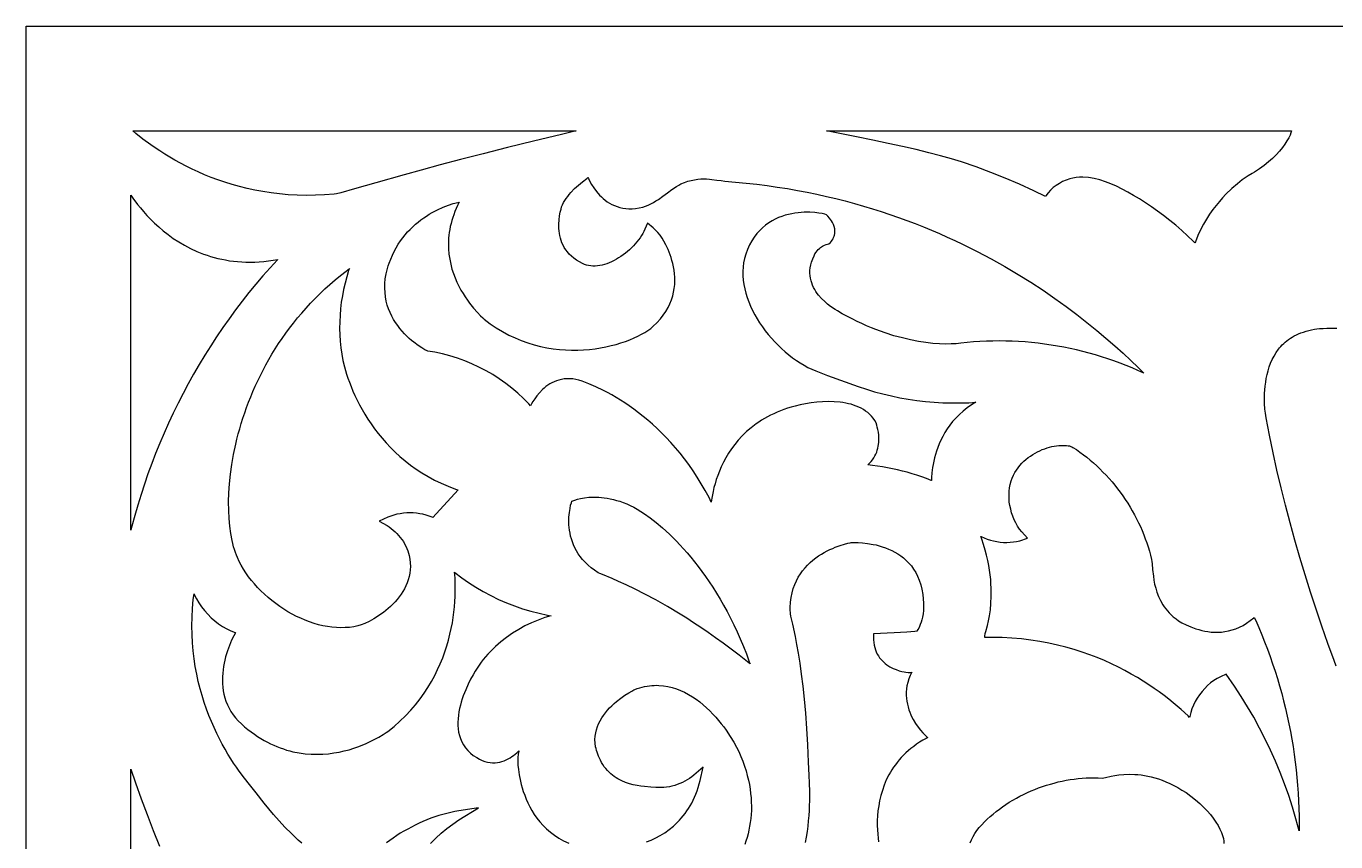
# Model space of a CAD drawing. Extents: x -122 to 128, y -135 to 115.
# Drawn here: x -121.9 to 3.1, y 37.6 to 115.5 of the extents above; entities that cross this region are included whole.
import ezdxf

# ---------------------------------------------------------------- set-up
doc = ezdxf.new("R2010")
doc.units = 0
doc.header["$MEASUREMENT"] = 0
doc.layers.add('LAYER_1', color=18, linetype='CONTINUOUS')

msp = doc.modelspace()

# ---------------------------------------------------------------- linework, layer by layer
at = {"layer": 'LAYER_1'}
for points in [[(-121.91, 115.49), (128.09, 115.49), (128.09, -134.51), (-121.91, -134.51)], [(-70.81, 105.16), (-73.49, 104.52), (-75.98, 103.91), (-78.3, 103.32), (-80.45, 102.77), (-82.41, 102.25), (-84.21, 101.76), (-85.82, 101.32), (-88.54, 100.55), (-90.56, 99.98), (-91.89, 99.6), (-92.29, 99.5), (-92.51, 99.46), (-93.42, 99.39), (-94.31, 99.35), (-95.19, 99.34), (-96.05, 99.36), (-96.9, 99.41), (-97.72, 99.48), (-98.52, 99.58), (-99.31, 99.7), (-100.07, 99.84), (-100.82, 100), (-101.55, 100.18), (-102.26, 100.38), (-102.94, 100.59), (-103.61, 100.82), (-104.26, 101.06), (-104.89, 101.32), (-105.49, 101.58), (-106.08, 101.85), (-106.65, 102.13), (-107.19, 102.41), (-107.71, 102.7), (-108.21, 102.99), (-108.69, 103.29), (-109.15, 103.58), (-109.59, 103.87), (-110, 104.16), (-110.76, 104.72), (-111.43, 105.25), (-111.72, 105.49), (-69.4, 105.49)], [(-1.19, 105.3), (-1.28, 105.09), (-1.4, 104.83), (-1.57, 104.54), (-1.77, 104.23), (-2.01, 103.9), (-2.29, 103.56), (-2.6, 103.21), (-2.95, 102.87), (-3.33, 102.53), (-3.74, 102.2), (-4.19, 101.88), (-4.67, 101.57), (-4.9, 101.43), (-5.28, 101.22), (-5.84, 100.83), (-6.3, 100.46), (-6.82, 100), (-7.39, 99.45), (-7.71, 99.12), (-8.02, 98.77), (-8.33, 98.39), (-8.64, 97.98), (-8.95, 97.54), (-9.25, 97.08), (-9.54, 96.59), (-9.81, 96.06), (-10.07, 95.51), (-10.3, 94.92), (-10.35, 94.8), (-10.51, 94.96), (-11.05, 95.49), (-11.6, 96), (-12.17, 96.49), (-12.75, 96.96), (-13.34, 97.41), (-13.93, 97.85), (-14.51, 98.25), (-15.08, 98.64), (-15.65, 99), (-16.21, 99.34), (-16.76, 99.65), (-17.3, 99.94), (-17.84, 100.21), (-18.37, 100.44), (-18.9, 100.64), (-19.43, 100.82), (-19.96, 100.95), (-20.51, 101.04), (-21.05, 101.08), (-21.38, 101.07), (-21.68, 101.05), (-22, 100.99), (-22.31, 100.92), (-22.65, 100.8), (-22.98, 100.66), (-23.29, 100.49), (-23.59, 100.29), (-23.87, 100.08), (-24.13, 99.84), (-24.36, 99.58), (-24.57, 99.31), (-24.61, 99.24), (-25.74, 99.79), (-27.09, 100.4), (-28.46, 100.99), (-29.84, 101.54), (-31.24, 102.06), (-32.65, 102.54), (-33.6, 102.84), (-34.64, 103.13), (-35.76, 103.42), (-36.97, 103.72), (-38.26, 104.01), (-39.65, 104.31), (-41.11, 104.62), (-42.67, 104.93), (-45.53, 105.49), (-1.14, 105.49)], [(-68.25, 100.95), (-68.11, 100.68), (-67.94, 100.38), (-67.73, 100.05), (-67.47, 99.71), (-67.18, 99.37), (-67.01, 99.2), (-66.83, 99.04), (-66.64, 98.89), (-66.44, 98.74), (-66.23, 98.6), (-66, 98.48), (-65.76, 98.37), (-65.51, 98.27), (-65.25, 98.19), (-64.97, 98.13), (-64.68, 98.08), (-64.38, 98.06), (-64.07, 98.07), (-63.74, 98.09), (-63.41, 98.15), (-63.06, 98.23), (-62.79, 98.32), (-62.53, 98.42), (-62.28, 98.54), (-62.03, 98.67), (-61.8, 98.81), (-61.57, 98.96), (-61.13, 99.28), (-60.7, 99.6), (-60.27, 99.91), (-59.84, 100.19), (-59.63, 100.32), (-59.41, 100.43), (-59.07, 100.57), (-58.75, 100.69), (-58.43, 100.77), (-58.12, 100.84), (-57.81, 100.88), (-57.52, 100.91), (-57.24, 100.91), (-56.96, 100.91), (-56.7, 100.9), (-56.45, 100.87), (-55.99, 100.81), (-55.58, 100.75), (-55.24, 100.71), (-54.2, 100.62), (-53.19, 100.52), (-52.18, 100.41), (-51.19, 100.28), (-50.22, 100.14), (-49.25, 99.99), (-48.3, 99.82), (-47.36, 99.64), (-46.43, 99.45), (-45.52, 99.25), (-44.62, 99.03), (-43.73, 98.81), (-42.85, 98.57), (-41.98, 98.32), (-41.13, 98.07), (-40.29, 97.8), (-39.46, 97.53), (-38.64, 97.24), (-37.84, 96.95), (-37.05, 96.65), (-36.27, 96.34), (-35.5, 96.02), (-34.74, 95.7), (-34, 95.37), (-33.27, 95.04), (-32.55, 94.7), (-31.84, 94.35), (-31.15, 94), (-30.46, 93.64), (-29.79, 93.28), (-28.49, 92.55), (-27.23, 91.8), (-26.02, 91.05), (-24.85, 90.28), (-23.73, 89.51), (-22.66, 88.75), (-21.64, 87.98), (-20.66, 87.22), (-19.73, 86.46), (-18.85, 85.72), (-18.01, 84.99), (-17.22, 84.28), (-16.48, 83.58), (-15.78, 82.91), (-15.24, 82.38), (-15.8, 82.63), (-16.36, 82.88), (-16.93, 83.11), (-17.5, 83.33), (-18.08, 83.54), (-18.67, 83.75), (-19.26, 83.94), (-19.85, 84.12), (-20.45, 84.28), (-21.05, 84.44), (-21.65, 84.59), (-22.26, 84.72), (-22.87, 84.85), (-23.48, 84.96), (-24.09, 85.06), (-24.71, 85.15), (-25.32, 85.23), (-25.94, 85.3), (-26.56, 85.35), (-27.18, 85.39), (-27.79, 85.42), (-28.41, 85.44), (-29.03, 85.45), (-29.64, 85.44), (-30.26, 85.42), (-30.87, 85.39), (-31.48, 85.35), (-32.09, 85.29), (-32.69, 85.23), (-33.13, 85.18), (-33.61, 85.16), (-34.15, 85.15), (-34.74, 85.17), (-35.37, 85.22), (-36.04, 85.3), (-36.75, 85.4), (-37.49, 85.55), (-38.28, 85.73), (-39.09, 85.95), (-39.93, 86.22), (-40.36, 86.37), (-40.8, 86.53), (-41.24, 86.71), (-41.69, 86.9), (-42.14, 87.1), (-42.6, 87.32), (-43.07, 87.55), (-43.53, 87.79), (-44.01, 88.05), (-44.48, 88.32), (-44.69, 88.45), (-45.14, 88.74), (-45.41, 88.95), (-45.69, 89.2), (-45.99, 89.49), (-46.27, 89.81), (-46.4, 89.98), (-46.53, 90.17), (-46.65, 90.36), (-46.75, 90.56), (-46.85, 90.76), (-46.93, 90.98), (-47, 91.2), (-47.05, 91.43), (-47.09, 91.67), (-47.1, 91.91), (-47.1, 92.17), (-47.07, 92.43), (-47.02, 92.7), (-46.95, 92.98), (-46.84, 93.28), (-46.71, 93.58), (-46.62, 93.76), (-46.52, 93.92), (-46.41, 94.05), (-46.31, 94.17), (-46.2, 94.27), (-46.1, 94.36), (-45.99, 94.43), (-45.89, 94.49), (-45.7, 94.58), (-45.55, 94.64), (-45.42, 94.68), (-45.3, 94.72), (-45.15, 94.86), (-45.05, 94.97), (-44.97, 95.08), (-44.9, 95.2), (-44.84, 95.32), (-44.79, 95.44), (-44.76, 95.56), (-44.73, 95.69), (-44.72, 95.92), (-44.74, 96.15), (-44.79, 96.36), (-44.86, 96.56), (-44.95, 96.74), (-45.04, 96.91), (-45.14, 97.05), (-45.23, 97.18), (-45.39, 97.36), (-45.52, 97.49), (-45.69, 97.55), (-45.93, 97.6), (-46.25, 97.66), (-46.65, 97.7), (-47.12, 97.73), (-47.65, 97.73), (-47.93, 97.71), (-48.23, 97.69), (-48.53, 97.65), (-48.83, 97.59), (-49.14, 97.53), (-49.46, 97.44), (-49.78, 97.34), (-50.09, 97.22), (-50.41, 97.07), (-50.72, 96.91), (-51.03, 96.72), (-51.33, 96.5), (-51.62, 96.26), (-51.89, 95.99), (-52.16, 95.69), (-52.41, 95.36), (-52.64, 95), (-52.86, 94.61), (-53.05, 94.18), (-53.23, 93.72), (-53.35, 93.32), (-53.43, 92.92), (-53.49, 92.51), (-53.51, 92.09), (-53.51, 91.67), (-53.47, 91.25), (-53.42, 90.84), (-53.33, 90.42), (-53.23, 90), (-53.1, 89.58), (-52.94, 89.17), (-52.77, 88.76), (-52.58, 88.35), (-52.37, 87.95), (-52.14, 87.56), (-51.9, 87.17), (-51.64, 86.79), (-51.36, 86.42), (-51.08, 86.06), (-50.78, 85.71), (-50.46, 85.36), (-50.14, 85.03), (-49.81, 84.72), (-49.47, 84.41), (-49.12, 84.12), (-48.76, 83.85), (-48.4, 83.59), (-48.04, 83.35), (-47.66, 83.13), (-47.29, 82.92), (-46.92, 82.74), (-46.54, 82.58), (-45.42, 82.16), (-42.49, 81.1), (-41.71, 80.84), (-40.93, 80.6), (-40.13, 80.39), (-39.33, 80.2), (-38.52, 80.03), (-37.71, 79.89), (-36.89, 79.77), (-36.07, 79.67), (-35.25, 79.6), (-34.42, 79.55), (-33.59, 79.53), (-32.77, 79.53), (-31.95, 79.55), (-31.28, 79.59), (-31.67, 79.35), (-32.09, 79.06), (-32.48, 78.75), (-32.84, 78.42), (-33.18, 78.09), (-33.48, 77.75), (-33.76, 77.4), (-34, 77.05), (-34.23, 76.7), (-34.43, 76.34), (-34.61, 75.98), (-34.77, 75.63), (-34.91, 75.28), (-35.03, 74.94), (-35.13, 74.6), (-35.22, 74.28), (-35.29, 73.96), (-35.35, 73.66), (-35.4, 73.37), (-35.46, 72.85), (-35.49, 72.4), (-35.5, 72.13), (-35.53, 72.14), (-35.98, 72.31), (-36.43, 72.48), (-36.89, 72.63), (-37.35, 72.77), (-37.82, 72.91), (-38.28, 73.03), (-38.75, 73.15), (-39.22, 73.25), (-39.7, 73.34), (-40.17, 73.43), (-40.65, 73.5), (-41.13, 73.57), (-41.59, 73.62), (-41.42, 73.78), (-41.26, 73.94), (-41.13, 74.11), (-41, 74.29), (-40.9, 74.47), (-40.81, 74.65), (-40.73, 74.84), (-40.67, 75.02), (-40.62, 75.21), (-40.58, 75.4), (-40.54, 75.76), (-40.53, 76.11), (-40.54, 76.44), (-40.57, 76.74), (-40.62, 77), (-40.67, 77.23), (-40.72, 77.41), (-40.79, 77.62), (-40.92, 77.86), (-41.07, 78.07), (-41.23, 78.26), (-41.4, 78.44), (-41.59, 78.61), (-41.79, 78.76), (-42, 78.9), (-42.22, 79.02), (-42.44, 79.13), (-42.68, 79.23), (-42.93, 79.32), (-43.18, 79.4), (-43.43, 79.46), (-43.69, 79.52), (-43.96, 79.56), (-44.23, 79.6), (-44.78, 79.64), (-45.34, 79.66), (-45.9, 79.64), (-46.45, 79.6), (-47, 79.54), (-47.52, 79.45), (-48.03, 79.35), (-48.51, 79.23), (-48.88, 79.13), (-49.24, 79.02), (-49.58, 78.9), (-49.92, 78.77), (-50.24, 78.64), (-50.56, 78.5), (-50.86, 78.35), (-51.15, 78.2), (-51.44, 78.04), (-51.71, 77.88), (-51.97, 77.71), (-52.23, 77.53), (-52.71, 77.17), (-53.15, 76.79), (-53.56, 76.39), (-53.94, 75.99), (-54.28, 75.57), (-54.59, 75.15), (-54.88, 74.72), (-55.13, 74.3), (-55.36, 73.87), (-55.56, 73.44), (-55.74, 73.03), (-55.9, 72.61), (-56.04, 72.21), (-56.16, 71.82), (-56.26, 71.45), (-56.34, 71.09), (-56.41, 70.75), (-56.47, 70.43), (-56.52, 70.06), (-56.73, 70.49), (-57.09, 71.17), (-57.47, 71.82), (-57.86, 72.45), (-58.26, 73.06), (-58.66, 73.64), (-59.08, 74.2), (-59.5, 74.74), (-59.93, 75.25), (-60.37, 75.74), (-60.81, 76.22), (-61.25, 76.66), (-61.69, 77.09), (-62.14, 77.5), (-62.58, 77.89), (-63.03, 78.25), (-63.47, 78.6), (-63.91, 78.93), (-64.34, 79.24), (-64.77, 79.53), (-65.19, 79.8), (-65.61, 80.06), (-66.01, 80.3), (-66.41, 80.52), (-66.8, 80.72), (-67.54, 81.08), (-68.22, 81.37), (-68.84, 81.6), (-69.15, 81.7), (-69.45, 81.77), (-69.74, 81.82), (-70.02, 81.84), (-70.3, 81.84), (-70.56, 81.82), (-70.82, 81.78), (-71.06, 81.72), (-71.29, 81.64), (-71.51, 81.55), (-71.73, 81.45), (-71.93, 81.34), (-72.12, 81.22), (-72.3, 81.09), (-72.47, 80.95), (-72.63, 80.8), (-72.91, 80.51), (-73.16, 80.22), (-73.37, 79.93), (-73.54, 79.66), (-73.68, 79.43), (-73.76, 79.27), (-73.92, 79.45), (-74.43, 79.97), (-74.98, 80.47), (-75.55, 80.95), (-76.14, 81.4), (-76.75, 81.83), (-77.38, 82.23), (-78.02, 82.6), (-78.69, 82.95), (-79.36, 83.26), (-80.05, 83.55), (-80.75, 83.81), (-81.46, 84.03), (-82.17, 84.21), (-82.89, 84.37), (-83.57, 84.48), (-83.65, 84.5), (-83.85, 84.6), (-84.14, 84.78), (-84.5, 85.02), (-84.92, 85.32), (-85.13, 85.5), (-85.35, 85.69), (-85.58, 85.91), (-85.8, 86.13), (-86.02, 86.37), (-86.24, 86.63), (-86.45, 86.91), (-86.65, 87.2), (-86.84, 87.5), (-87.02, 87.82), (-87.18, 88.16), (-87.32, 88.51), (-87.44, 88.87), (-87.54, 89.25), (-87.61, 89.65), (-87.66, 90.06), (-87.68, 90.49), (-87.67, 90.93), (-87.63, 91.39), (-87.55, 91.87), (-87.49, 92.11), (-87.43, 92.36), (-87.35, 92.62), (-87.27, 92.87), (-87.12, 93.27), (-86.96, 93.64), (-86.78, 94), (-86.59, 94.35), (-86.4, 94.68), (-86.19, 94.99), (-85.97, 95.29), (-85.74, 95.58), (-85.5, 95.85), (-85.26, 96.1), (-85.01, 96.35), (-84.76, 96.58), (-84.5, 96.8), (-84.23, 97), (-83.97, 97.19), (-83.7, 97.37), (-83.43, 97.54), (-83.16, 97.7), (-82.9, 97.84), (-82.64, 97.97), (-82.11, 98.21), (-81.61, 98.4), (-81.14, 98.56), (-80.7, 98.67), (-80.57, 98.7), (-80.59, 98.68), (-80.73, 98.38), (-80.87, 98.09), (-80.99, 97.79), (-81.1, 97.5), (-81.2, 97.22), (-81.29, 96.93), (-81.36, 96.65), (-81.43, 96.37), (-81.48, 96.09), (-81.53, 95.81), (-81.56, 95.54), (-81.59, 95.27), (-81.61, 94.74), (-81.6, 94.23), (-81.56, 93.73), (-81.48, 93.24), (-81.39, 92.77), (-81.27, 92.31), (-81.12, 91.88), (-80.97, 91.46), (-80.79, 91.06), (-80.61, 90.68), (-80.41, 90.31), (-80.21, 89.97), (-80.01, 89.65), (-79.8, 89.34), (-79.59, 89.06), (-79.2, 88.57), (-78.84, 88.16), (-78.54, 87.85), (-78.32, 87.64), (-78.2, 87.54), (-77.91, 87.31), (-77.62, 87.09), (-77.33, 86.89), (-77.04, 86.69), (-76.45, 86.34), (-75.85, 86.01), (-75.25, 85.73), (-74.65, 85.48), (-74.04, 85.26), (-73.43, 85.07), (-72.83, 84.92), (-72.22, 84.8), (-71.62, 84.7), (-71.02, 84.63), (-70.43, 84.59), (-69.85, 84.57), (-69.27, 84.57), (-68.71, 84.6), (-68.15, 84.64), (-67.61, 84.71), (-67.08, 84.79), (-66.57, 84.88), (-66.07, 85), (-65.6, 85.12), (-65.14, 85.26), (-64.7, 85.41), (-64.28, 85.57), (-63.89, 85.73), (-63.52, 85.91), (-63.17, 86.09), (-62.85, 86.27), (-62.56, 86.46), (-62.3, 86.65), (-62.07, 86.85), (-61.7, 87.19), (-61.38, 87.55), (-61.1, 87.9), (-60.85, 88.27), (-60.64, 88.63), (-60.46, 89), (-60.32, 89.37), (-60.2, 89.74), (-60.11, 90.11), (-60.05, 90.47), (-60.01, 90.83), (-60, 91.18), (-60, 91.53), (-60.03, 91.87), (-60.07, 92.2), (-60.12, 92.52), (-60.19, 92.83), (-60.27, 93.13), (-60.35, 93.41), (-60.45, 93.68), (-60.64, 94.18), (-60.85, 94.61), (-61.04, 94.97), (-61.2, 95.25), (-61.33, 95.45), (-61.41, 95.56), (-61.62, 95.8), (-61.84, 96.02), (-62.07, 96.24), (-62.61, 96.7), (-62.85, 96.11), (-62.95, 95.91), (-63.06, 95.71), (-63.18, 95.51), (-63.31, 95.3), (-63.46, 95.1), (-63.61, 94.91), (-63.77, 94.71), (-63.95, 94.52), (-64.13, 94.34), (-64.32, 94.16), (-64.52, 93.99), (-64.72, 93.82), (-64.93, 93.66), (-65.14, 93.51), (-65.36, 93.37), (-65.58, 93.24), (-65.8, 93.12), (-66.03, 93.01), (-66.26, 92.91), (-66.48, 92.82), (-66.71, 92.75), (-66.94, 92.69), (-67.16, 92.64), (-67.38, 92.61), (-67.6, 92.59), (-67.81, 92.59), (-68.02, 92.61), (-68.23, 92.64), (-68.42, 92.68), (-68.62, 92.74), (-68.81, 92.83), (-69.11, 92.99), (-69.39, 93.16), (-69.64, 93.35), (-69.87, 93.54), (-70.07, 93.74), (-70.25, 93.94), (-70.41, 94.15), (-70.55, 94.37), (-70.66, 94.59), (-70.77, 94.81), (-70.85, 95.04), (-70.92, 95.27), (-70.97, 95.5), (-71.02, 95.72), (-71.05, 95.95), (-71.06, 96.17), (-71.07, 96.39), (-71.07, 96.61), (-71.04, 97.02), (-70.99, 97.4), (-70.93, 97.74), (-70.86, 98.02), (-70.8, 98.24), (-70.72, 98.45), (-70.62, 98.65), (-70.49, 98.85), (-70.36, 99.05), (-70.22, 99.25), (-70.07, 99.44), (-69.91, 99.62), (-69.56, 99.99), (-69.19, 100.33), (-68.8, 100.65), (-68.4, 100.96), (-68.29, 101.04)], [(-111.73, 99.09), (-111.28, 98.48), (-111.01, 98.14), (-110.71, 97.79), (-110.39, 97.43), (-110.04, 97.07), (-109.67, 96.7), (-109.26, 96.33), (-108.83, 95.96), (-108.37, 95.6), (-107.87, 95.24), (-107.35, 94.9), (-106.8, 94.58), (-106.23, 94.28), (-105.62, 94), (-104.98, 93.74), (-104.65, 93.63), (-104.31, 93.52), (-103.97, 93.42), (-103.61, 93.33), (-103.25, 93.25), (-102.88, 93.18), (-102.51, 93.11), (-102.13, 93.06), (-101.74, 93.02), (-101.34, 93), (-100.93, 92.98), (-100.52, 92.97), (-100.1, 92.98), (-99.67, 93), (-99.24, 93.04), (-98.79, 93.09), (-98.34, 93.15), (-97.91, 93.22), (-97.93, 93.2), (-98.63, 92.44), (-99.31, 91.66), (-99.99, 90.87), (-100.65, 90.06), (-101.29, 89.25), (-101.92, 88.42), (-102.54, 87.57), (-103.14, 86.72), (-103.73, 85.85), (-104.3, 84.97), (-104.86, 84.09), (-105.4, 83.19), (-105.93, 82.28), (-106.44, 81.36), (-106.93, 80.44), (-107.41, 79.5), (-107.88, 78.56), (-108.32, 77.61), (-108.75, 76.65), (-109.16, 75.68), (-109.56, 74.71), (-109.93, 73.74), (-110.29, 72.75), (-110.63, 71.77), (-110.95, 70.78), (-111.26, 69.78), (-111.54, 68.78), (-111.81, 67.78), (-111.91, 67.38), (-111.91, 99.36)], [(-91.13, 92.16), (-91.31, 91.57), (-91.47, 90.97), (-91.61, 90.37), (-91.73, 89.75), (-91.83, 89.14), (-91.9, 88.52), (-91.95, 87.9), (-91.98, 87.28), (-91.99, 86.65), (-91.98, 86.03), (-91.94, 85.42), (-91.87, 84.8), (-91.79, 84.19), (-91.68, 83.59), (-91.53, 82.97), (-91.33, 82.27), (-91.2, 81.89), (-91.06, 81.5), (-90.9, 81.09), (-90.73, 80.67), (-90.54, 80.24), (-90.33, 79.81), (-90.1, 79.36), (-89.85, 78.91), (-89.58, 78.45), (-89.3, 77.99), (-88.99, 77.53), (-88.66, 77.07), (-88.31, 76.62), (-87.94, 76.16), (-87.55, 75.71), (-87.13, 75.27), (-86.69, 74.84), (-86.23, 74.41), (-85.74, 74), (-85.23, 73.6), (-84.7, 73.21), (-84.14, 72.85), (-83.55, 72.5), (-82.93, 72.17), (-82.29, 71.86), (-81.63, 71.57), (-80.93, 71.31), (-80.67, 71.22), (-83.08, 68.59), (-83.16, 68.62), (-83.45, 68.73), (-83.74, 68.82), (-84.04, 68.9), (-84.34, 68.96), (-84.65, 69), (-84.97, 69.03), (-85.28, 69.03), (-85.59, 69.03), (-85.9, 69), (-86.21, 68.96), (-86.52, 68.9), (-86.82, 68.82), (-87.11, 68.73), (-87.4, 68.62), (-88.22, 68.24), (-87.47, 67.82), (-87.27, 67.7), (-87.07, 67.56), (-86.88, 67.4), (-86.7, 67.24), (-86.52, 67.07), (-86.36, 66.88), (-86.2, 66.69), (-86.05, 66.49), (-85.91, 66.29), (-85.79, 66.08), (-85.68, 65.86), (-85.58, 65.64), (-85.49, 65.42), (-85.42, 65.2), (-85.36, 64.97), (-85.29, 64.61), (-85.26, 64.26), (-85.24, 63.92), (-85.26, 63.59), (-85.3, 63.27), (-85.36, 62.96), (-85.44, 62.66), (-85.54, 62.36), (-85.66, 62.08), (-85.8, 61.8), (-85.95, 61.53), (-86.12, 61.27), (-86.3, 61.02), (-86.49, 60.77), (-86.69, 60.54), (-86.91, 60.32), (-87.13, 60.1), (-87.35, 59.9), (-87.58, 59.71), (-87.81, 59.53), (-88.05, 59.36), (-88.28, 59.2), (-88.74, 58.91), (-89.18, 58.67), (-89.59, 58.48), (-89.95, 58.34), (-90.25, 58.25), (-90.65, 58.17), (-91.05, 58.11), (-91.46, 58.08), (-91.88, 58.07), (-92.3, 58.08), (-92.72, 58.12), (-93.15, 58.18), (-93.58, 58.26), (-94, 58.36), (-94.43, 58.48), (-94.86, 58.63), (-95.28, 58.79), (-95.7, 58.97), (-96.12, 59.16), (-96.53, 59.37), (-96.93, 59.6), (-97.33, 59.85), (-97.71, 60.11), (-98.09, 60.38), (-98.46, 60.66), (-98.82, 60.96), (-99.17, 61.27), (-99.5, 61.58), (-99.82, 61.91), (-100.12, 62.25), (-100.41, 62.59), (-100.68, 62.94), (-100.93, 63.3), (-101.17, 63.66), (-101.38, 64.03), (-101.58, 64.4), (-101.75, 64.77), (-101.85, 65.01), (-101.94, 65.26), (-102.03, 65.53), (-102.11, 65.81), (-102.19, 66.11), (-102.26, 66.41), (-102.38, 67.06), (-102.48, 67.76), (-102.55, 68.5), (-102.58, 69.27), (-102.59, 70.09), (-102.56, 70.94), (-102.51, 71.82), (-102.41, 72.73), (-102.28, 73.66), (-102.12, 74.61), (-101.91, 75.59), (-101.79, 76.08), (-101.67, 76.57), (-101.53, 77.07), (-101.38, 77.57), (-101.22, 78.08), (-101.05, 78.59), (-100.87, 79.09), (-100.68, 79.6), (-100.48, 80.11), (-100.27, 80.62), (-100.04, 81.14), (-99.81, 81.65), (-99.56, 82.16), (-99.3, 82.67), (-99.03, 83.18), (-98.74, 83.68), (-98.45, 84.19), (-98.14, 84.69), (-97.82, 85.19), (-97.48, 85.69), (-97.14, 86.18), (-96.78, 86.67), (-96.4, 87.16), (-96.01, 87.64), (-95.61, 88.11), (-95.2, 88.58), (-94.77, 89.05), (-94.33, 89.51), (-93.87, 89.96), (-93.4, 90.41), (-92.92, 90.85), (-92.42, 91.28), (-91.9, 91.7), (-91.37, 92.12), (-91.06, 92.35)], [(-22.78, 75.48), (-22.61, 75.47), (-22.46, 75.44), (-22.32, 75.42), (-22.2, 75.38), (-22.1, 75.34), (-22.01, 75.29), (-21.67, 75.07), (-21.34, 74.83), (-21, 74.59), (-20.68, 74.34), (-20.35, 74.07), (-20.04, 73.8), (-19.73, 73.52), (-19.42, 73.23), (-19.13, 72.93), (-18.84, 72.63), (-18.55, 72.32), (-18.27, 72), (-18, 71.67), (-17.74, 71.34), (-17.48, 71), (-17.24, 70.66), (-17, 70.31), (-16.76, 69.95), (-16.54, 69.59), (-16.33, 69.22), (-16.12, 68.85), (-15.92, 68.48), (-15.74, 68.1), (-15.56, 67.72), (-15.39, 67.34), (-15.23, 66.95), (-15.09, 66.56), (-14.95, 66.17), (-14.82, 65.78), (-14.7, 65.38), (-14.6, 64.99), (-14.51, 64.6), (-14.47, 64.41), (-14.44, 64.18), (-14.39, 63.63), (-14.32, 62.98), (-14.27, 62.62), (-14.2, 62.24), (-14.1, 61.86), (-13.98, 61.46), (-13.83, 61.06), (-13.64, 60.66), (-13.41, 60.26), (-13.28, 60.06), (-13.13, 59.87), (-12.98, 59.67), (-12.81, 59.48), (-12.63, 59.29), (-12.43, 59.1), (-12.16, 58.91), (-11.91, 58.74), (-11.59, 58.55), (-11.2, 58.35), (-10.75, 58.15), (-10.26, 57.97), (-9.98, 57.89), (-9.7, 57.81), (-9.41, 57.75), (-9.11, 57.7), (-8.8, 57.66), (-8.49, 57.64), (-8.16, 57.64), (-7.83, 57.66), (-7.49, 57.7), (-7.15, 57.77), (-6.81, 57.86), (-6.46, 57.97), (-6.11, 58.12), (-5.76, 58.3), (-5.42, 58.5), (-5.07, 58.75), (-4.73, 59.02), (-4.69, 59.06), (-4.55, 58.76), (-4.26, 58.09), (-3.97, 57.41), (-3.7, 56.73), (-3.43, 56.04), (-3.18, 55.34), (-2.94, 54.64), (-2.7, 53.94), (-2.48, 53.23), (-2.27, 52.52), (-2.07, 51.8), (-1.89, 51.09), (-1.71, 50.36), (-1.54, 49.64), (-1.39, 48.91), (-1.24, 48.18), (-1.11, 47.45), (-0.99, 46.72), (-0.88, 45.98), (-0.78, 45.24), (-0.69, 44.51), (-0.62, 43.77), (-0.55, 43.03), (-0.5, 42.29), (-0.46, 41.55), (-0.43, 40.81), (-0.41, 40.07), (-0.4, 39.33), (-0.41, 38.67), (-0.41, 38.7), (-0.71, 39.83), (-1.04, 40.94), (-1.4, 42.05), (-1.79, 43.16), (-2.21, 44.25), (-2.66, 45.33), (-3.14, 46.4), (-3.65, 47.45), (-4.18, 48.49), (-4.74, 49.52), (-5.33, 50.52), (-5.94, 51.51), (-6.58, 52.49), (-7.37, 53.63), (-7.91, 53.4), (-8.24, 53.23), (-8.56, 53.03), (-8.86, 52.8), (-9.15, 52.55), (-9.42, 52.28), (-9.67, 51.99), (-9.91, 51.68), (-10.13, 51.36), (-10.32, 51.03), (-10.49, 50.68), (-10.64, 50.33), (-10.75, 49.97), (-10.84, 49.61), (-10.86, 49.51), (-11, 49.65), (-11.67, 50.26), (-12.44, 50.91), (-12.86, 51.25), (-13.3, 51.59), (-13.76, 51.94), (-14.25, 52.28), (-14.76, 52.63), (-15.3, 52.98), (-15.85, 53.32), (-16.43, 53.65), (-17.04, 53.99), (-17.66, 54.31), (-18.31, 54.62), (-18.98, 54.93), (-19.68, 55.22), (-20.39, 55.49), (-21.13, 55.75), (-21.89, 56), (-22.67, 56.22), (-23.48, 56.42), (-24.3, 56.61), (-25.15, 56.76), (-26.02, 56.9), (-26.91, 57), (-27.83, 57.08), (-28.76, 57.13), (-29.72, 57.14), (-30.4, 57.13), (-30.4, 57.17), (-30.4, 57.32), (-30.39, 57.45), (-30.37, 57.52), (-30.32, 57.7), (-30.15, 58.3), (-30.06, 58.72), (-29.96, 59.21), (-29.88, 59.77), (-29.82, 60.4), (-29.79, 61.1), (-29.79, 61.47), (-29.8, 61.86), (-29.82, 62.26), (-29.85, 62.68), (-29.9, 63.11), (-29.96, 63.56), (-30.04, 64.02), (-30.13, 64.5), (-30.24, 64.99), (-30.37, 65.49), (-30.52, 66.01), (-30.69, 66.54), (-30.78, 66.78), (-30.76, 66.78), (-30.48, 66.65), (-30.18, 66.53), (-29.88, 66.44), (-29.57, 66.36), (-29.26, 66.29), (-28.94, 66.25), (-28.62, 66.22), (-28.31, 66.22), (-27.99, 66.23), (-27.68, 66.26), (-27.37, 66.31), (-27.07, 66.38), (-26.32, 66.61), (-26.88, 67.23), (-27.09, 67.49), (-27.28, 67.77), (-27.45, 68.07), (-27.6, 68.38), (-27.74, 68.71), (-27.85, 69.04), (-27.94, 69.38), (-28.02, 69.73), (-28.07, 70.07), (-28.1, 70.42), (-28.1, 70.77), (-28.09, 71.11), (-28.05, 71.44), (-27.98, 71.76), (-27.89, 72.08), (-27.79, 72.35), (-27.67, 72.62), (-27.54, 72.88), (-27.39, 73.12), (-27.23, 73.35), (-27.06, 73.56), (-26.88, 73.77), (-26.69, 73.96), (-26.49, 74.14), (-26.28, 74.31), (-26.06, 74.46), (-25.84, 74.61), (-25.61, 74.74), (-25.38, 74.86), (-25.15, 74.97), (-24.92, 75.07), (-24.69, 75.16), (-24.45, 75.24), (-24.22, 75.3), (-24, 75.36), (-23.78, 75.41), (-23.56, 75.44), (-23.35, 75.46), (-23.15, 75.48), (-22.96, 75.48)], [(-67.26, 70.53), (-67, 70.51), (-66.73, 70.48), (-66.45, 70.44), (-66.16, 70.38), (-65.86, 70.32), (-65.55, 70.23), (-65.24, 70.14), (-64.92, 70.02), (-64.59, 69.89), (-64.26, 69.75), (-63.92, 69.58), (-63.58, 69.39), (-63.23, 69.18), (-62.88, 68.95), (-62.35, 68.57), (-61.77, 68.12), (-61.16, 67.6), (-60.52, 67.01), (-59.85, 66.35), (-59.52, 65.99), (-59.17, 65.61), (-58.83, 65.22), (-58.48, 64.8), (-58.13, 64.37), (-57.77, 63.92), (-57.42, 63.45), (-57.07, 62.96), (-56.72, 62.45), (-56.37, 61.93), (-56.03, 61.38), (-55.68, 60.81), (-55.35, 60.23), (-55.01, 59.62), (-54.69, 59), (-54.37, 58.35), (-54.05, 57.69), (-53.75, 57), (-53.45, 56.29), (-53.16, 55.57), (-52.89, 54.82), (-52.82, 54.63), (-53.07, 54.83), (-53.86, 55.45), (-54.62, 56.03), (-55.38, 56.59), (-56.11, 57.12), (-56.82, 57.62), (-57.52, 58.1), (-58.2, 58.54), (-58.85, 58.97), (-59.49, 59.37), (-60.7, 60.1), (-61.82, 60.73), (-62.85, 61.29), (-63.79, 61.76), (-64.63, 62.17), (-65.36, 62.5), (-65.99, 62.77), (-66.9, 63.15), (-67.17, 63.26), (-67.3, 63.32), (-67.65, 63.56), (-67.98, 63.8), (-68.28, 64.06), (-68.55, 64.32), (-68.8, 64.59), (-69.02, 64.86), (-69.21, 65.14), (-69.38, 65.42), (-69.53, 65.7), (-69.66, 65.98), (-69.77, 66.26), (-69.87, 66.55), (-69.94, 66.82), (-70, 67.1), (-70.05, 67.37), (-70.08, 67.64), (-70.1, 67.9), (-70.11, 68.15), (-70.11, 68.4), (-70.1, 68.63), (-70.06, 69.07), (-70, 69.45), (-69.94, 69.76), (-69.87, 70), (-69.82, 70.15), (-69.72, 70.19), (-69.54, 70.26), (-69.3, 70.34), (-68.99, 70.41), (-68.63, 70.47), (-68.22, 70.52), (-67.77, 70.54)]]:
    msp.add_lwpolyline(points, close=True, dxfattribs=at)
for points in [[(3.12, 54.41), (2.92, 54.95), (2.34, 56.57), (1.77, 58.21), (1.22, 59.84), (0.69, 61.48), (0.17, 63.13), (-0.33, 64.78), (-0.81, 66.43), (-1.27, 68.09), (-1.71, 69.76), (-2.13, 71.43), (-2.53, 73.1), (-2.9, 74.78), (-3.25, 76.46), (-3.57, 78.12), (-3.63, 78.54), (-3.67, 78.95), (-3.71, 79.48), (-3.71, 80.11), (-3.7, 80.44), (-3.68, 80.78), (-3.65, 81.14), (-3.6, 81.51), (-3.54, 81.87), (-3.47, 82.24), (-3.37, 82.61), (-3.26, 82.97), (-3.13, 83.33), (-2.98, 83.68), (-2.8, 84.01), (-2.61, 84.33), (-2.38, 84.65), (-2.27, 84.79), (-2.15, 84.93), (-2.02, 85.07), (-1.88, 85.2), (-1.73, 85.34), (-1.58, 85.46), (-1.41, 85.59), (-1.24, 85.7), (-1.06, 85.82), (-0.87, 85.93), (-0.67, 86.03), (-0.46, 86.13), (-0.24, 86.22), (0, 86.3), (0.25, 86.38), (0.51, 86.45), (0.78, 86.52), (1.06, 86.57), (1.27, 86.6), (1.54, 86.63), (1.87, 86.65), (2.25, 86.67), (3.2, 86.68)], [(-47.54, 37.56), (-47.44, 38.09), (-47.35, 38.62), (-47.28, 39.13), (-47.23, 39.64), (-47.18, 40.14), (-47.15, 40.62), (-47.13, 41.1), (-47.12, 41.56), (-47.12, 42.43), (-47.14, 43.25), (-47.17, 43.99), (-47.23, 45.24), (-47.3, 46.9), (-47.39, 48.45), (-47.5, 49.91), (-47.62, 51.26), (-47.76, 52.5), (-47.9, 53.65), (-48.05, 54.7), (-48.2, 55.64), (-48.35, 56.48), (-48.49, 57.22), (-48.74, 58.4), (-48.91, 59.18), (-48.96, 59.4), (-48.97, 59.51), (-48.98, 59.76), (-48.98, 60.01), (-48.95, 60.5), (-48.89, 60.96), (-48.8, 61.4), (-48.69, 61.81), (-48.55, 62.19), (-48.39, 62.55), (-48.21, 62.9), (-48.01, 63.22), (-47.8, 63.51), (-47.57, 63.79), (-47.33, 64.06), (-47.07, 64.3), (-46.81, 64.52), (-46.55, 64.73), (-46.28, 64.92), (-46, 65.1), (-45.73, 65.26), (-45.46, 65.4), (-45.19, 65.53), (-44.93, 65.65), (-44.68, 65.75), (-44.22, 65.92), (-43.81, 66.05), (-43.49, 66.13), (-43.26, 66.18), (-43.16, 66.2), (-42.83, 66.21), (-42.5, 66.2), (-42.09, 66.18), (-41.6, 66.12), (-41.06, 66.03), (-40.78, 65.97), (-40.49, 65.89), (-40.2, 65.8), (-39.9, 65.7), (-39.6, 65.58), (-39.3, 65.45), (-39.01, 65.3), (-38.72, 65.13), (-38.44, 64.94), (-38.17, 64.73), (-37.91, 64.5), (-37.66, 64.24), (-37.42, 63.97), (-37.21, 63.67), (-37, 63.34), (-36.82, 62.98), (-36.66, 62.6), (-36.52, 62.18), (-36.41, 61.74), (-36.32, 61.26), (-36.28, 60.83), (-36.25, 60.43), (-36.25, 60.05), (-36.27, 59.71), (-36.31, 59.39), (-36.36, 59.09), (-36.43, 58.82), (-36.49, 58.59), (-36.57, 58.37), (-36.65, 58.19), (-36.72, 58.03), (-36.79, 57.91), (-36.9, 57.73), (-36.9, 57.73), (-37.09, 57.71), (-37.85, 57.65), (-39.07, 57.57), (-41.02, 57.48), (-41.02, 56.92), (-41, 56.67), (-40.97, 56.42), (-40.92, 56.19), (-40.85, 55.97), (-40.77, 55.76), (-40.67, 55.56), (-40.57, 55.38), (-40.45, 55.21), (-40.32, 55.06), (-40.19, 54.91), (-40.05, 54.78), (-39.91, 54.66), (-39.76, 54.54), (-39.46, 54.35), (-39.16, 54.19), (-38.87, 54.07), (-38.59, 53.97), (-38.34, 53.9), (-38.12, 53.85), (-37.94, 53.82), (-37.73, 53.79), (-37.44, 53.81), (-37.39, 53.82), (-37.54, 53.5), (-37.67, 53.18), (-37.76, 52.86), (-37.84, 52.54), (-37.88, 52.23), (-37.91, 51.92), (-37.91, 51.62), (-37.89, 51.33), (-37.86, 51.05), (-37.8, 50.77), (-37.74, 50.51), (-37.66, 50.25), (-37.57, 50), (-37.47, 49.77), (-37.36, 49.54), (-37.25, 49.32), (-37.01, 48.93), (-36.77, 48.58), (-36.54, 48.29), (-36.32, 48.04), (-36.14, 47.86), (-35.93, 47.66), (-35.85, 47.61), (-36.02, 47.51), (-36.33, 47.33), (-36.63, 47.14), (-36.92, 46.95), (-37.19, 46.75), (-37.46, 46.55), (-37.7, 46.34), (-37.94, 46.12), (-38.17, 45.9), (-38.38, 45.68), (-38.58, 45.45), (-38.77, 45.22), (-38.95, 44.99), (-39.12, 44.75), (-39.27, 44.51), (-39.42, 44.27), (-39.56, 44.03), (-39.81, 43.54), (-40.02, 43.04), (-40.19, 42.54), (-40.34, 42.05), (-40.45, 41.55), (-40.54, 41.07), (-40.61, 40.58), (-40.65, 40.11), (-40.67, 39.66), (-40.67, 39.21), (-40.66, 38.78), (-40.63, 38.37), (-40.6, 37.98), (-40.55, 37.62)], [(-95.59, 37.51), (-95.94, 37.81), (-96.6, 38.43), (-97.21, 39.04), (-97.77, 39.64), (-98.29, 40.23), (-98.76, 40.79), (-99.2, 41.33), (-99.96, 42.31), (-100.61, 43.12), (-101.08, 43.7), (-101.58, 44.38), (-101.84, 44.75), (-102.11, 45.14), (-102.38, 45.56), (-102.65, 46), (-102.92, 46.47), (-103.19, 46.95), (-103.46, 47.46), (-103.72, 47.99), (-103.98, 48.54), (-104.23, 49.11), (-104.47, 49.7), (-104.7, 50.31), (-104.91, 50.94), (-105.12, 51.59), (-105.31, 52.25), (-105.48, 52.94), (-105.63, 53.65), (-105.77, 54.37), (-105.88, 55.11), (-105.97, 55.87), (-106.04, 56.64), (-106.08, 57.43), (-106.09, 58.24), (-106.08, 59.07), (-106.03, 59.91), (-105.96, 60.76), (-105.89, 61.31), (-105.86, 61.25), (-105.66, 60.84), (-105.43, 60.45), (-105.17, 60.07), (-104.88, 59.71), (-104.57, 59.36), (-104.25, 59.03), (-103.9, 58.73), (-103.54, 58.45), (-103.16, 58.19), (-102.77, 57.97), (-102.36, 57.77), (-101.95, 57.61), (-101.92, 57.6), (-102.1, 57.29), (-102.3, 56.87), (-102.51, 56.39), (-102.7, 55.86), (-102.87, 55.29), (-102.95, 54.99), (-103.02, 54.68), (-103.07, 54.37), (-103.12, 54.05), (-103.15, 53.72), (-103.17, 53.39), (-103.18, 53.06), (-103.17, 52.73), (-103.14, 52.39), (-103.1, 52.05), (-103.03, 51.72), (-102.94, 51.38), (-102.84, 51.05), (-102.7, 50.72), (-102.55, 50.39), (-102.37, 50.08), (-102.16, 49.76), (-101.92, 49.46), (-101.66, 49.17), (-101.37, 48.89), (-101.06, 48.62), (-100.75, 48.37), (-100.44, 48.13), (-100.13, 47.9), (-99.82, 47.7), (-99.51, 47.5), (-99.2, 47.32), (-98.89, 47.15), (-98.58, 47), (-98.28, 46.85), (-97.97, 46.72), (-97.66, 46.6), (-97.36, 46.5), (-97.05, 46.4), (-96.75, 46.32), (-96.45, 46.24), (-95.86, 46.12), (-95.27, 46.04), (-94.7, 46), (-94.14, 45.99), (-93.59, 46.01), (-93.06, 46.05), (-92.54, 46.12), (-92.04, 46.21), (-91.56, 46.31), (-91.09, 46.43), (-90.65, 46.57), (-90.24, 46.71), (-89.84, 46.86), (-89.47, 47.02), (-89.13, 47.17), (-88.81, 47.33), (-88.26, 47.62), (-87.83, 47.87), (-87.54, 48.06), (-87.39, 48.17), (-86.79, 48.66), (-86.23, 49.15), (-85.7, 49.67), (-85.21, 50.19), (-84.75, 50.72), (-84.32, 51.27), (-83.93, 51.82), (-83.56, 52.37), (-83.23, 52.94), (-82.92, 53.5), (-82.64, 54.07), (-82.38, 54.64), (-82.15, 55.21), (-81.95, 55.77), (-81.76, 56.34), (-81.6, 56.9), (-81.46, 57.45), (-81.34, 57.99), (-81.23, 58.53), (-81.15, 59.06), (-81.08, 59.57), (-81.03, 60.08), (-80.99, 60.57), (-80.96, 61.04), (-80.95, 61.5), (-80.95, 61.94), (-80.96, 62.36), (-80.97, 62.76), (-81, 63.14), (-81.02, 63.37), (-80.99, 63.34), (-80.34, 62.84), (-79.68, 62.38), (-78.99, 61.94), (-78.29, 61.53), (-77.57, 61.14), (-76.83, 60.78), (-76.07, 60.46), (-75.31, 60.16), (-74.53, 59.89), (-73.75, 59.66), (-72.95, 59.45), (-72.16, 59.28), (-71.81, 59.22), (-72.07, 59.15), (-72.4, 59.04), (-73.04, 58.81), (-73.68, 58.54), (-74.3, 58.24), (-74.9, 57.9), (-75.49, 57.54), (-76.06, 57.14), (-76.6, 56.72), (-76.86, 56.5), (-77.12, 56.27), (-77.36, 56.03), (-77.6, 55.79), (-77.84, 55.54), (-78.06, 55.29), (-78.28, 55.03), (-78.48, 54.77), (-78.68, 54.5), (-78.87, 54.22), (-79.05, 53.94), (-79.26, 53.58), (-79.49, 53.16), (-79.73, 52.68), (-79.96, 52.15), (-80.19, 51.58), (-80.29, 51.28), (-80.39, 50.98), (-80.47, 50.67), (-80.55, 50.35), (-80.61, 50.04), (-80.66, 49.72), (-80.69, 49.39), (-80.7, 49.07), (-80.7, 48.75), (-80.67, 48.43), (-80.63, 48.11), (-80.55, 47.8), (-80.45, 47.49), (-80.33, 47.19), (-80.17, 46.9), (-79.98, 46.62), (-79.76, 46.36), (-79.51, 46.11), (-79.23, 45.88), (-78.91, 45.67), (-78.64, 45.52), (-78.39, 45.4), (-78.13, 45.31), (-77.88, 45.24), (-77.63, 45.2), (-77.39, 45.18), (-77.16, 45.18), (-76.93, 45.21), (-76.71, 45.25), (-76.5, 45.3), (-76.29, 45.37), (-76.09, 45.45), (-75.9, 45.55), (-75.72, 45.65), (-75.55, 45.77), (-75.39, 45.89), (-75.09, 46.13), (-74.89, 46.32), (-74.9, 46.29), (-74.94, 45.99), (-74.97, 45.7), (-74.99, 45.39), (-74.97, 44.95), (-74.93, 44.53), (-74.85, 44.03), (-74.74, 43.44), (-74.66, 43.11), (-74.57, 42.78), (-74.46, 42.43), (-74.33, 42.08), (-74.19, 41.72), (-74.03, 41.35), (-73.84, 40.99), (-73.64, 40.62), (-73.41, 40.25), (-73.16, 39.89), (-72.88, 39.54), (-72.57, 39.2), (-72.24, 38.87), (-71.88, 38.56), (-71.49, 38.27), (-71.06, 37.99), (-70.61, 37.74), (-70.12, 37.52)], [(-62.69, 37.63), (-62.26, 37.81), (-61.82, 38.01), (-61.39, 38.25), (-60.96, 38.51), (-60.54, 38.81), (-60.14, 39.14), (-59.75, 39.5), (-59.56, 39.7), (-59.38, 39.91), (-59.2, 40.12), (-59.02, 40.35), (-58.86, 40.58), (-58.7, 40.82), (-58.54, 41.08), (-58.39, 41.34), (-58.25, 41.62), (-58.12, 41.91), (-58, 42.2), (-57.88, 42.51), (-57.77, 42.83), (-57.67, 43.16), (-57.58, 43.5), (-57.3, 44.76), (-58.18, 43.99), (-58.38, 43.83), (-58.59, 43.68), (-58.81, 43.55), (-59.04, 43.42), (-59.27, 43.3), (-59.51, 43.2), (-59.76, 43.1), (-60.01, 43.02), (-60.27, 42.96), (-60.52, 42.9), (-60.78, 42.86), (-61.04, 42.83), (-61.29, 42.82), (-61.55, 42.82), (-61.81, 42.83), (-62.29, 42.86), (-62.9, 42.91), (-63.24, 42.96), (-63.59, 43.01), (-63.96, 43.09), (-64.33, 43.18), (-64.7, 43.31), (-65.07, 43.46), (-65.43, 43.65), (-65.61, 43.76), (-65.78, 43.88), (-65.95, 44), (-66.12, 44.14), (-66.28, 44.29), (-66.43, 44.45), (-66.58, 44.62), (-66.73, 44.81), (-66.86, 45.01), (-67, 45.22), (-67.1, 45.42), (-67.2, 45.61), (-67.28, 45.8), (-67.36, 45.99), (-67.42, 46.18), (-67.48, 46.36), (-67.52, 46.54), (-67.56, 46.71), (-67.6, 47.06), (-67.62, 47.39), (-67.6, 47.71), (-67.55, 48.03), (-67.48, 48.33), (-67.39, 48.63), (-67.27, 48.91), (-67.13, 49.19), (-66.97, 49.46), (-66.8, 49.71), (-66.62, 49.96), (-66.42, 50.19), (-66.22, 50.42), (-66.01, 50.63), (-65.79, 50.83), (-65.58, 51.02), (-65.15, 51.36), (-64.76, 51.64), (-64.4, 51.87), (-64.11, 52.03), (-63.91, 52.14), (-63.82, 52.18), (-63.59, 52.27), (-63.35, 52.34), (-63.11, 52.41), (-62.88, 52.46), (-62.65, 52.5), (-62.42, 52.54), (-62.19, 52.56), (-61.96, 52.57), (-61.74, 52.58), (-61.52, 52.57), (-61.09, 52.54), (-60.66, 52.47), (-60.25, 52.37), (-59.84, 52.24), (-59.45, 52.09), (-59.06, 51.91), (-58.68, 51.71), (-58.32, 51.48), (-57.96, 51.24), (-57.62, 50.99), (-57.29, 50.71), (-56.97, 50.43), (-56.66, 50.14), (-56.37, 49.83), (-56.09, 49.53), (-55.82, 49.22), (-55.57, 48.91), (-55.33, 48.6), (-55.11, 48.29), (-54.71, 47.7), (-54.37, 47.15), (-54.1, 46.67), (-53.9, 46.26), (-53.7, 45.79), (-53.51, 45.33), (-53.35, 44.87), (-53.2, 44.42), (-53.08, 43.97), (-52.97, 43.53), (-52.88, 43.1), (-52.81, 42.67), (-52.76, 42.25), (-52.72, 41.84), (-52.7, 41.43), (-52.69, 41.03), (-52.69, 40.64), (-52.71, 40.25), (-52.75, 39.87), (-52.8, 39.49), (-52.86, 39.12), (-52.93, 38.76), (-53.01, 38.4), (-53.1, 38.05), (-53.21, 37.71), (-53.32, 37.37)], [(-111.91, 28.54), (-111.91, 44.58), (-111.46, 43.27), (-110.92, 41.75), (-110.36, 40.24), (-109.79, 38.73), (-109.19, 37.23)], [(-31.82, 37.55), (-31.68, 37.84), (-31.53, 38.13), (-31.35, 38.42), (-31.16, 38.71), (-30.95, 38.99), (-30.71, 39.26), (-30.45, 39.53), (-30.19, 39.79), (-29.91, 40.04), (-29.62, 40.29), (-29.32, 40.53), (-29.02, 40.76), (-28.71, 40.98), (-28.39, 41.2), (-28.07, 41.41), (-27.74, 41.61), (-27.4, 41.8), (-27.06, 41.98), (-26.71, 42.16), (-26.35, 42.33), (-26, 42.49), (-25.63, 42.64), (-25.27, 42.78), (-24.9, 42.91), (-24.53, 43.03), (-24.15, 43.15), (-23.78, 43.25), (-23.4, 43.35), (-23.02, 43.43), (-22.64, 43.51), (-22.25, 43.57), (-21.87, 43.63), (-21.49, 43.67), (-21.11, 43.7), (-20.73, 43.73), (-20.35, 43.74), (-19.97, 43.74), (-19.59, 43.74), (-19.18, 43.71), (-19.05, 43.73), (-18.88, 43.78), (-18.36, 43.9), (-18.01, 43.97), (-17.61, 44.03), (-17.15, 44.07), (-16.64, 44.09), (-16.09, 44.07), (-15.8, 44.05), (-15.5, 44.02), (-15.18, 43.97), (-14.86, 43.91), (-14.53, 43.84), (-14.19, 43.75), (-13.84, 43.64), (-13.48, 43.52), (-13.12, 43.37), (-12.75, 43.21), (-12.37, 43.02), (-11.98, 42.81), (-11.59, 42.58), (-11.2, 42.33), (-10.74, 42), (-10.3, 41.66), (-9.9, 41.31), (-9.53, 40.95), (-9.19, 40.59), (-8.88, 40.23), (-8.61, 39.88), (-8.36, 39.52), (-8.15, 39.18), (-7.98, 38.85), (-7.83, 38.53), (-7.72, 38.23), (-7.64, 37.95), (-7.6, 37.7), (-7.59, 37.48)], [(-83.31, 37.47), (-82.81, 37.97), (-82.29, 38.45), (-81.75, 38.9), (-81.19, 39.33), (-80.62, 39.72), (-78.73, 40.88), (-80.6, 40.6), (-80.99, 40.53), (-81.38, 40.45), (-81.76, 40.35), (-82.15, 40.25), (-82.53, 40.14), (-82.91, 40.01), (-83.29, 39.88), (-83.67, 39.73), (-84.04, 39.57), (-84.41, 39.41), (-84.77, 39.24), (-85.14, 39.05), (-85.49, 38.86), (-85.85, 38.66), (-86.2, 38.45), (-86.54, 38.23), (-86.88, 38), (-87.21, 37.77), (-87.53, 37.53)]]:
    msp.add_lwpolyline(points, dxfattribs=at)

doc.saveas('drawing.dxf')
